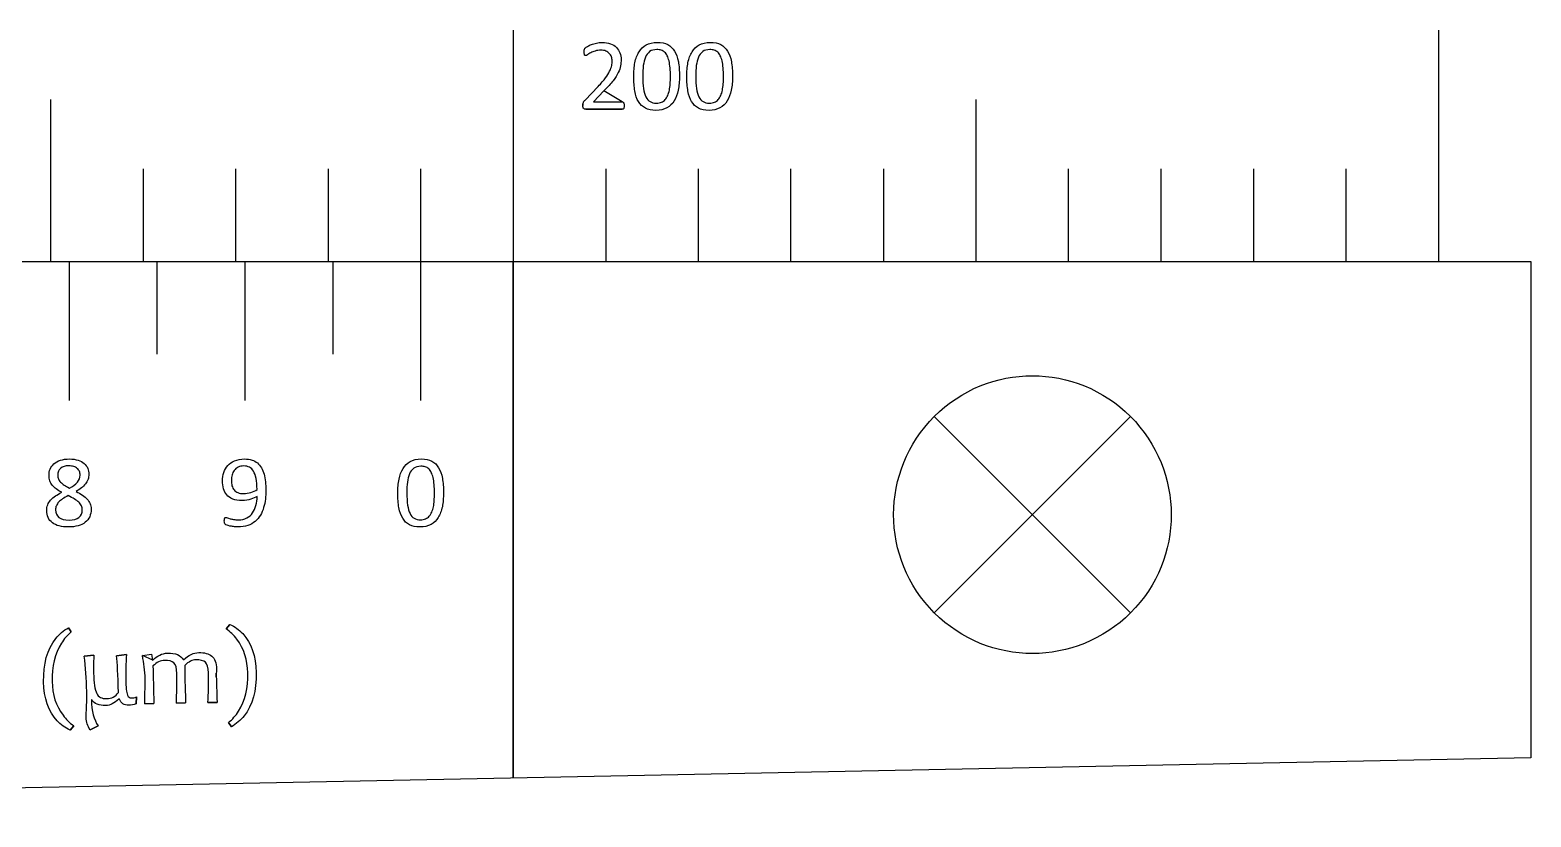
# Model space of a CAD drawing. Extents: x 4 to 55.2, y 4.1 to 17.7.
# Drawn here: x 29.25 to 55.2, y 4.07 to 17.67 of the extents above; entities that cross this region are included whole.
import ezdxf

# ---------------------------------------------------------------- set-up
doc = ezdxf.new("R2010")
doc.units = 0
doc.layers.get('0').update_dxf_attribs({"linetype": 'CONTINUOUS'})

msp = doc.modelspace()

# ---------------------------------------------------------------- linework, layer by layer
at = {"color": 7}
for points in [[(37.600467, 17.673884), (37.600467, 13.673384)], [(53.599644, 17.673884), (53.599644, 13.673384)], [(29.599467, 16.473311), (29.599467, 13.673384)], [(45.598644, 16.473311), (45.598644, 13.673384)], [(31.199667, 15.273867), (31.199667, 13.673384)], [(32.799867, 15.273867), (32.799867, 13.673384)], [(34.400067, 15.273867), (34.400067, 13.673384)], [(36.000267, 15.273867), (36.000267, 13.673384)], [(39.200667, 15.273867), (39.200667, 13.673384)], [(40.800867, 15.273867), (40.800867, 13.673384)], [(42.398244, 15.273867), (42.398244, 13.673384)], [(44.001267, 15.273867), (44.001267, 13.673384)], [(47.198844, 15.273867), (47.198844, 13.673384)], [(48.799044, 15.273867), (48.799044, 13.673384)], [(50.399244, 15.273867), (50.399244, 13.673384)], [(51.999444, 15.273867), (51.999444, 13.673384)], [(29.9212, 13.673384), (29.9212, 11.273367)], [(31.439556, 13.673384), (31.439556, 12.073749)], [(32.960733, 13.673384), (32.960733, 11.273367)], [(34.479089, 13.673384), (34.479089, 12.073749)], [(36.000267, 13.673384), (36.000267, 11.273367)]]:
    msp.add_lwpolyline(points, dxfattribs=at)
for points in [[(40.476311, 16.87576), (40.476311, 16.87576)], [(41.393533, 16.87576), (41.393533, 16.87576)], [(38.842244, 16.464562), (39.070844, 16.699371)], [(39.169622, 16.621196), (38.989, 16.432671), (39.485711, 16.432671)], [(40.321089, 16.864753), (40.321089, 16.864753)], [(41.238311, 16.864753), (41.238311, 16.864753)], [(38.805556, 16.368607), (38.805556, 16.40078)], [(39.519578, 16.367478), (39.519578, 16.367478)], [(39.485711, 16.303696), (38.856356, 16.303696)], [(55.199844, 5.098627), (3.999089, 4.074442), (3.999653, 13.673384), (55.200409, 13.673384), (55.200409, 5.098627), (55.199844, 5.098627)], [(37.600467, 13.673384), (37.600467, 4.746978), (37.600467, 13.673384)], [(30.113111, 9.981071), (30.113111, 9.981071)], [(33.1724, 9.735256), (33.1724, 9.735256)], [(33.3248, 9.718887), (33.3248, 9.718887)], [(36.240156, 9.6647), (36.240156, 9.6647)], [(36.395378, 9.675707), (36.395378, 9.675707)], [(30.1498, 9.380502), (30.1498, 9.380502)], [(30.3022, 9.395742), (30.3022, 9.395742)], [(29.912733, 7.345398), (29.957889, 7.272584)], [(32.636178, 7.32536), (32.698267, 7.402689)], [(30.183667, 6.854613), (30.350178, 6.869007)], [(30.742467, 6.860258), (30.914622, 6.881142)], [(31.188378, 6.863644), (31.3436, 6.888762), (31.360533, 6.782929), (31.369, 6.782929)], [(31.893933, 6.793089), (31.9024, 6.793089)], [(32.331378, 6.562513), (32.331378, 6.562513)], [(32.466844, 6.560256), (32.466844, 6.495344)], [(33.158289, 6.568158), (33.158289, 6.568158)], [(30.316311, 6.100516), (30.307844, 6.100516)], [(30.790444, 6.110676), (30.779156, 6.110676)], [(31.086778, 6.149058), (31.078311, 6.031089)], [(31.086778, 6.149058), (31.086778, 6.149058)], [(31.385933, 6.033347), (31.227889, 6.02996)], [(31.936267, 6.044353), (31.7754, 6.041249)], [(32.480956, 6.05536), (32.320089, 6.052256)], [(30.000222, 5.652064), (29.938133, 5.575864)], [(30.000222, 5.652064), (30.000222, 5.652064)], [(30.423556, 5.650936), (30.285267, 5.581509)], [(32.726489, 5.632027), (32.678511, 5.705969)]]:
    msp.add_lwpolyline(points, close=True, dxfattribs=at)
at = {"color": 5}
for points in [[(44.8818, 10.995378), (48.276933, 7.60222)], [(48.276933, 10.995378), (44.8818, 7.60222), (48.276933, 10.995378)], [(48.276933, 7.60222), (48.276933, 7.60222)]]:
    msp.add_lwpolyline(points, close=True, dxfattribs=at)
at = {"color": 7}
for points in [[(38.850711, 17.367391), (38.856356, 17.374164), (38.870467, 17.380656), (38.8874, 17.391662)], [(38.8874, 17.391662), (38.904333, 17.40154), (38.926911, 17.412829), (38.952311, 17.423836)], [(38.952311, 17.423836), (38.977711, 17.434842), (39.005933, 17.441333), (39.0398, 17.448953)], [(39.0398, 17.448953), (39.070844, 17.456856), (39.104711, 17.45996), (39.138578, 17.45996)], [(39.138578, 17.45996), (39.195022, 17.45996), (39.240178, 17.45234), (39.282511, 17.436818)], [(39.282511, 17.436818), (39.324844, 17.422707), (39.358711, 17.399564), (39.386933, 17.374164)], [(39.7764, 17.296836), (39.807444, 17.347636), (39.849778, 17.388558), (39.900578, 17.417062)], [(39.900578, 17.417062), (39.951378, 17.446978), (40.016289, 17.45996), (40.092489, 17.45996)], [(40.092489, 17.45996), (40.163044, 17.45996), (40.225133, 17.446978), (40.273111, 17.422707)], [(40.273111, 17.422707), (40.323911, 17.397307), (40.3606, 17.358642), (40.391644, 17.308971)], [(40.693622, 17.296836), (40.724667, 17.347636), (40.764178, 17.388558), (40.8178, 17.417062)], [(40.8178, 17.417062), (40.8686, 17.446978), (40.933511, 17.45996), (41.009711, 17.45996)], [(41.009711, 17.45996), (41.080267, 17.45996), (41.142356, 17.446978), (41.190333, 17.422707)], [(41.190333, 17.422707), (41.238311, 17.397307), (41.277822, 17.358642), (41.308867, 17.308971)], [(38.825311, 17.299093), (38.825311, 17.306996), (38.825311, 17.315744), (38.828133, 17.322236)], [(38.828133, 17.268331), (38.825311, 17.274822), (38.825311, 17.285829), (38.825311, 17.299093)], [(38.828133, 17.322236), (38.828133, 17.329009), (38.828133, 17.333242), (38.830956, 17.340016)], [(38.833778, 17.247447), (38.830956, 17.250551), (38.830956, 17.258453), (38.828133, 17.268331)], [(38.830956, 17.340016), (38.830956, 17.342273), (38.833778, 17.346507), (38.8366, 17.35328)], [(38.842244, 17.235311), (38.8366, 17.23644), (38.833778, 17.240673), (38.833778, 17.247447)], [(38.8366, 17.35328), (38.8366, 17.355256), (38.842244, 17.362029), (38.850711, 17.367391)], [(38.853533, 17.231924), (38.847889, 17.229667), (38.845067, 17.231924), (38.842244, 17.235311)], [(38.884578, 17.247447), (38.870467, 17.235311), (38.859178, 17.229667), (38.853533, 17.231924)], [(38.941022, 17.280467), (38.918444, 17.268331), (38.901511, 17.257324), (38.884578, 17.247447)], [(39.020044, 17.311229), (38.989, 17.30248), (38.9636, 17.291473), (38.941022, 17.280467)], [(39.118822, 17.32788), (39.082133, 17.326751), (39.048267, 17.321107), (39.020044, 17.311229)], [(39.203489, 17.311229), (39.178089, 17.321107), (39.149867, 17.326751), (39.118822, 17.32788)], [(39.262756, 17.270589), (39.245822, 17.286958), (39.226067, 17.30248), (39.203489, 17.311229)], [(39.299444, 17.212169), (39.290978, 17.234182), (39.279689, 17.252809), (39.262756, 17.270589)], [(39.313556, 17.140484), (39.310733, 17.164756), (39.307911, 17.187898), (39.299444, 17.212169)], [(39.305089, 17.058922), (39.307911, 17.086298), (39.310733, 17.115084), (39.313556, 17.140484)], [(39.386933, 17.374164), (39.412333, 17.344249), (39.432089, 17.314616), (39.4462, 17.279338)], [(39.4462, 17.279338), (39.460311, 17.24406), (39.465956, 17.204267), (39.468778, 17.164756)], [(39.468778, 17.164756), (39.465956, 17.128349), (39.463133, 17.091942), (39.457489, 17.056664)], [(39.705844, 17.10944), (39.719956, 17.182253), (39.742533, 17.245189), (39.7764, 17.296836)], [(39.886467, 17.204267), (39.869533, 17.163627), (39.858244, 17.115084), (39.849778, 17.058922)], [(39.959844, 17.30248), (39.9288, 17.27708), (39.9034, 17.245189), (39.886467, 17.204267)], [(40.084022, 17.337758), (40.033222, 17.3355), (39.990889, 17.325622), (39.959844, 17.30248)], [(40.160222, 17.326751), (40.134822, 17.332113), (40.109422, 17.3355), (40.084022, 17.337758)], [(40.219489, 17.291473), (40.202556, 17.305867), (40.1828, 17.318002), (40.160222, 17.326751)], [(40.264644, 17.228538), (40.253356, 17.252809), (40.236422, 17.272564), (40.219489, 17.291473)], [(40.295689, 17.139356), (40.287222, 17.173504), (40.275933, 17.203138), (40.264644, 17.228538)], [(40.312622, 17.018), (40.3098, 17.063156), (40.304156, 17.104078), (40.295689, 17.139356)], [(40.391644, 17.308971), (40.419867, 17.259582), (40.442444, 17.200033), (40.456556, 17.12722)], [(40.623067, 17.10944), (40.637178, 17.182253), (40.659756, 17.245189), (40.693622, 17.296836)], [(40.803689, 17.204267), (40.786756, 17.163627), (40.775467, 17.115084), (40.767, 17.058922)], [(40.877067, 17.30248), (40.846022, 17.27708), (40.820622, 17.245189), (40.803689, 17.204267)], [(41.001244, 17.337758), (40.950444, 17.3355), (40.908111, 17.325622), (40.877067, 17.30248)], [(41.077444, 17.326751), (41.054867, 17.332113), (41.026644, 17.3355), (41.001244, 17.337758)], [(41.136711, 17.291473), (41.119778, 17.305867), (41.0972, 17.318002), (41.077444, 17.326751)], [(41.181867, 17.228538), (41.170578, 17.252809), (41.153644, 17.272564), (41.136711, 17.291473)], [(41.212911, 17.139356), (41.204444, 17.173504), (41.193156, 17.203138), (41.181867, 17.228538)], [(41.229844, 17.018), (41.227022, 17.063156), (41.221378, 17.104078), (41.212911, 17.139356)], [(41.308867, 17.308971), (41.337089, 17.259582), (41.359667, 17.200033), (41.373778, 17.12722)], [(39.197844, 16.846127), (39.228889, 16.886767), (39.251467, 16.92656), (39.2684, 16.962967)], [(39.2684, 16.962967), (39.285333, 16.997116), (39.299444, 17.027878), (39.305089, 17.058922)], [(39.417978, 16.938696), (39.3954, 16.895516), (39.367178, 16.848384), (39.327667, 16.798713)], [(39.457489, 17.056664), (39.449022, 17.018), (39.437733, 16.979336), (39.417978, 16.938696)], [(39.686089, 16.870398), (39.686089, 16.956193), (39.691733, 17.036627), (39.705844, 17.10944)], [(39.849778, 17.058922), (39.844133, 17.002478), (39.841311, 16.944058), (39.841311, 16.882533)], [(39.841311, 16.882533), (39.841311, 16.796456), (39.844133, 16.722513), (39.8526, 16.662964)], [(40.321089, 16.864753), (40.321089, 16.922044), (40.318267, 16.973973), (40.312622, 17.018)], [(40.476311, 16.87576), (40.476311, 16.788836), (40.467844, 16.707273), (40.453733, 16.635589)], [(40.456556, 17.12722), (40.467844, 17.053278), (40.476311, 16.969458), (40.476311, 16.87576)], [(40.603311, 16.870398), (40.603311, 16.956193), (40.608956, 17.036627), (40.623067, 17.10944)], [(40.767, 17.058922), (40.761356, 17.002478), (40.758533, 16.944058), (40.758533, 16.882533)], [(40.758533, 16.882533), (40.758533, 16.796456), (40.761356, 16.722513), (40.769822, 16.662964)], [(41.238311, 16.864753), (41.238311, 16.922044), (41.235489, 16.973973), (41.229844, 17.018)], [(41.393533, 16.87576), (41.393533, 16.788836), (41.385067, 16.707273), (41.370956, 16.635589)], [(41.373778, 17.12722), (41.385067, 17.053278), (41.393533, 16.969458), (41.393533, 16.87576)], [(39.070844, 16.699371), (39.121644, 16.753558), (39.163978, 16.801818), (39.197844, 16.846127)], [(39.327667, 16.798713), (39.288156, 16.744527), (39.234533, 16.686107), (39.169622, 16.621196)], [(39.705844, 16.621196), (39.691733, 16.694009), (39.686089, 16.7767), (39.686089, 16.870398)], [(39.767933, 16.436904), (39.736889, 16.485447), (39.717133, 16.547253), (39.705844, 16.621196)], [(39.8526, 16.662964), (39.863889, 16.603416), (39.875178, 16.554873), (39.894933, 16.51762)], [(40.273111, 16.541891), (40.2844, 16.569267), (40.292867, 16.600311), (40.301333, 16.63446)], [(40.301333, 16.63446), (40.306978, 16.66748), (40.312622, 16.703887), (40.315444, 16.742551)], [(40.315444, 16.742551), (40.318267, 16.782062), (40.321089, 16.824113), (40.321089, 16.864753)], [(40.453733, 16.635589), (40.439622, 16.563904), (40.417044, 16.500969), (40.386, 16.44904)], [(40.623067, 16.621196), (40.608956, 16.694009), (40.603311, 16.7767), (40.603311, 16.870398)], [(40.685156, 16.436904), (40.654111, 16.485447), (40.634356, 16.547253), (40.623067, 16.621196)], [(40.769822, 16.662964), (40.781111, 16.603416), (40.7924, 16.554873), (40.812156, 16.51762)], [(41.190333, 16.541891), (41.201622, 16.569267), (41.210089, 16.600311), (41.218556, 16.63446)], [(41.218556, 16.63446), (41.2242, 16.66748), (41.229844, 16.703887), (41.232667, 16.742551)], [(41.232667, 16.742551), (41.235489, 16.782062), (41.238311, 16.824113), (41.238311, 16.864753)], [(41.370956, 16.635589), (41.356844, 16.563904), (41.334267, 16.500969), (41.303222, 16.44904)], [(38.805556, 16.40078), (38.805556, 16.4084), (38.808378, 16.414891), (38.814022, 16.423922)], [(38.808378, 16.335587), (38.805556, 16.344336), (38.805556, 16.355342), (38.805556, 16.368607)], [(38.814022, 16.423922), (38.814022, 16.428156), (38.819667, 16.436058), (38.825311, 16.443678)], [(38.825311, 16.443678), (38.828133, 16.44904), (38.833778, 16.458071), (38.842244, 16.464562)], [(39.485711, 16.432671), (39.491356, 16.432671), (39.494178, 16.429284), (39.499822, 16.427027)], [(39.499822, 16.427027), (39.502644, 16.423922), (39.505467, 16.421664), (39.511111, 16.414891)], [(39.511111, 16.414891), (39.513933, 16.410658), (39.516756, 16.402756), (39.516756, 16.395136)], [(39.516756, 16.395136), (39.516756, 16.388644), (39.519578, 16.377638), (39.519578, 16.367478)], [(39.519578, 16.367478), (39.519578, 16.356471), (39.516756, 16.347722), (39.516756, 16.340102)], [(39.886467, 16.323451), (39.838489, 16.34998), (39.798978, 16.387516), (39.767933, 16.436904)], [(39.894933, 16.51762), (39.914689, 16.481213), (39.937267, 16.452427), (39.968311, 16.436058)], [(39.968311, 16.436058), (39.996533, 16.418278), (40.033222, 16.410658), (40.078378, 16.411787)], [(40.078378, 16.411787), (40.109422, 16.410658), (40.140467, 16.414891), (40.165867, 16.425898)], [(40.165867, 16.425898), (40.188444, 16.436058), (40.211022, 16.451298), (40.227956, 16.471336)], [(40.227956, 16.471336), (40.244889, 16.49222), (40.259, 16.515362), (40.273111, 16.541891)], [(40.386, 16.44904), (40.352133, 16.397393), (40.3098, 16.355342), (40.259, 16.329096)], [(40.803689, 16.323451), (40.755711, 16.34998), (40.7162, 16.387516), (40.685156, 16.436904)], [(40.812156, 16.51762), (40.831911, 16.481213), (40.854489, 16.452427), (40.885533, 16.436058)], [(40.885533, 16.436058), (40.913756, 16.418278), (40.950444, 16.410658), (40.9956, 16.411787)], [(40.9956, 16.411787), (41.026644, 16.410658), (41.057689, 16.414891), (41.083089, 16.425898)], [(41.083089, 16.425898), (41.105667, 16.436058), (41.128244, 16.451298), (41.145178, 16.471336)], [(41.145178, 16.471336), (41.162111, 16.49222), (41.176222, 16.515362), (41.190333, 16.541891)], [(41.303222, 16.44904), (41.269356, 16.397393), (41.227022, 16.355342), (41.176222, 16.329096)], [(38.819667, 16.31696), (38.814022, 16.320064), (38.8112, 16.327967), (38.808378, 16.335587)], [(38.833778, 16.305953), (38.828133, 16.307929), (38.822489, 16.311316), (38.819667, 16.31696)], [(38.856356, 16.303696), (38.847889, 16.303696), (38.839422, 16.304824), (38.833778, 16.305953)], [(39.499822, 16.305953), (39.494178, 16.304824), (39.491356, 16.303696), (39.485711, 16.303696)], [(39.511111, 16.318089), (39.508289, 16.311316), (39.505467, 16.307929), (39.499822, 16.305953)], [(39.516756, 16.340102), (39.516756, 16.330224), (39.513933, 16.322322), (39.511111, 16.318089)], [(40.069911, 16.285916), (39.996533, 16.285916), (39.934444, 16.298051), (39.886467, 16.323451)], [(40.259, 16.329096), (40.205378, 16.29918), (40.143289, 16.285916), (40.069911, 16.285916)], [(40.987133, 16.285916), (40.913756, 16.285916), (40.851667, 16.298051), (40.803689, 16.323451)], [(41.176222, 16.329096), (41.125422, 16.29918), (41.060511, 16.285916), (40.987133, 16.285916)], [(29.593822, 10.086058), (29.607933, 10.121336), (29.630511, 10.14984), (29.658733, 10.177498)], [(29.658733, 10.177498), (29.689778, 10.202898), (29.723644, 10.223782), (29.771622, 10.238176)], [(29.771622, 10.238176), (29.816778, 10.252287), (29.867578, 10.261318), (29.929667, 10.261318)], [(29.918378, 10.143349), (29.853467, 10.14222), (29.805489, 10.126698), (29.771622, 10.09904)], [(30.000222, 10.132342), (29.974822, 10.137704), (29.949422, 10.14222), (29.918378, 10.143349)], [(29.929667, 10.261318), (29.986111, 10.261318), (30.034089, 10.252287), (30.076422, 10.239304)], [(30.062311, 10.09904), (30.045378, 10.112304), (30.025622, 10.123311), (30.000222, 10.132342)], [(30.076422, 10.239304), (30.118756, 10.22604), (30.155444, 10.206002), (30.183667, 10.18286)], [(30.183667, 10.18286), (30.209067, 10.158589), (30.228822, 10.132342), (30.242933, 10.09904)], [(32.596667, 10.026509), (32.610778, 10.072793), (32.633356, 10.111176), (32.6644, 10.146453)], [(32.6644, 10.146453), (32.695444, 10.179756), (32.734956, 10.207131), (32.782933, 10.229144)], [(32.782933, 10.229144), (32.830911, 10.250311), (32.890178, 10.261318), (32.957911, 10.261318)], [(32.9438, 10.141091), (32.904289, 10.138833), (32.870422, 10.132342), (32.845022, 10.120207)], [(33.039756, 10.119078), (33.011533, 10.132342), (32.980489, 10.138833), (32.9438, 10.141091)], [(32.957911, 10.261318), (33.003067, 10.261318), (33.0454, 10.253416), (33.084911, 10.242409)], [(33.084911, 10.242409), (33.1216, 10.229144), (33.149822, 10.213904), (33.178044, 10.191891)], [(33.178044, 10.191891), (33.206267, 10.16762), (33.228844, 10.141091), (33.245778, 10.1092)], [(35.695467, 10.097064), (35.726511, 10.147582), (35.768844, 10.189633), (35.819644, 10.217009)], [(35.819644, 10.217009), (35.873267, 10.246924), (35.935356, 10.261318), (36.011556, 10.261318)], [(36.003089, 10.136576), (35.952289, 10.135447), (35.912778, 10.12444), (35.881733, 10.101298)], [(36.079289, 10.125569), (36.056711, 10.132342), (36.031311, 10.135447), (36.003089, 10.136576)], [(36.011556, 10.261318), (36.084933, 10.261318), (36.1442, 10.248053), (36.195, 10.221524)], [(36.141378, 10.090291), (36.121622, 10.106942), (36.101867, 10.119078), (36.079289, 10.125569)], [(36.195, 10.221524), (36.242978, 10.196124), (36.282489, 10.158589), (36.310711, 10.1092)], [(29.574067, 9.973451), (29.574067, 10.013244), (29.579711, 10.05078), (29.593822, 10.086058)], [(29.588178, 9.885398), (29.576889, 9.910516), (29.574067, 9.94156), (29.574067, 9.973451)], [(29.630511, 9.808069), (29.610756, 9.831211), (29.596644, 9.856611), (29.588178, 9.885398)], [(29.771622, 10.09904), (29.740578, 10.070536), (29.723644, 10.029613), (29.723644, 9.981071)], [(29.723644, 9.981071), (29.723644, 9.957082), (29.726467, 9.935916), (29.734933, 9.918418)], [(29.734933, 9.918418), (29.7434, 9.897533), (29.754689, 9.877496), (29.774444, 9.862256)], [(30.099, 10.048522), (30.090533, 10.067149), (30.076422, 10.086058), (30.062311, 10.09904)], [(30.065133, 9.858869), (30.096178, 9.895276), (30.110289, 9.934787), (30.113111, 9.981071)], [(30.113111, 9.981071), (30.110289, 10.004496), (30.107467, 10.026509), (30.099, 10.048522)], [(30.248578, 9.909669), (30.237289, 9.879753), (30.223178, 9.854353), (30.203422, 9.830082)], [(30.242933, 10.09904), (30.254222, 10.06602), (30.262689, 10.031871), (30.262689, 9.995464)], [(30.262689, 9.995464), (30.262689, 9.965831), (30.257044, 9.934787), (30.248578, 9.909669)], [(32.574089, 9.88314), (32.574089, 9.932811), (32.582556, 9.980224), (32.596667, 10.026509)], [(32.591022, 9.747391), (32.579733, 9.789442), (32.574089, 9.83234), (32.574089, 9.88314)], [(32.7406, 9.984458), (32.732133, 9.954824), (32.726489, 9.92378), (32.726489, 9.895276)], [(32.726489, 9.895276), (32.726489, 9.858869), (32.729311, 9.826978), (32.737778, 9.798191)], [(32.777289, 10.062916), (32.760356, 10.039773), (32.746244, 10.014373), (32.7406, 9.984458)], [(32.845022, 10.120207), (32.8168, 10.105813), (32.794222, 10.086058), (32.777289, 10.062916)], [(33.110311, 10.05078), (33.090556, 10.080413), (33.067978, 10.103556), (33.039756, 10.119078)], [(33.155467, 9.924909), (33.144178, 9.976838), (33.130067, 10.017478), (33.110311, 10.05078)], [(33.1724, 9.735256), (33.169578, 9.809198), (33.163933, 9.873262), (33.155467, 9.924909)], [(33.245778, 10.1092), (33.265533, 10.075898), (33.282467, 10.039773), (33.293756, 9.99998)], [(33.293756, 9.99998), (33.305044, 9.957929), (33.313511, 9.913902), (33.316333, 9.867618)], [(33.316333, 9.867618), (33.321978, 9.820204), (33.3248, 9.770533), (33.3248, 9.718887)], [(35.605156, 9.671473), (35.605156, 9.756422), (35.6108, 9.837984), (35.627733, 9.909669)], [(35.627733, 9.909669), (35.639022, 9.9822), (35.664422, 10.044007), (35.695467, 10.097064)], [(35.805533, 10.004496), (35.7886, 9.962444), (35.777311, 9.913902), (35.771667, 9.859998)], [(35.881733, 10.101298), (35.847867, 10.077027), (35.825289, 10.044007), (35.805533, 10.004496)], [(36.183711, 10.028484), (36.172422, 10.052756), (36.155489, 10.073922), (36.141378, 10.090291)], [(36.214756, 9.938173), (36.206289, 9.972322), (36.197822, 10.003367), (36.183711, 10.028484)], [(36.234511, 9.817947), (36.228867, 9.863384), (36.223222, 9.902896), (36.214756, 9.938173)], [(36.310711, 10.1092), (36.341756, 10.060658), (36.361511, 9.99998), (36.375622, 9.926038)], [(36.375622, 9.926038), (36.389733, 9.853224), (36.395378, 9.769404), (36.395378, 9.675707)], [(29.602289, 9.550118), (29.624867, 9.576647), (29.650267, 9.600918), (29.684133, 9.621802)], [(29.698244, 9.743158), (29.672844, 9.761784), (29.647444, 9.783798), (29.630511, 9.808069)], [(29.684133, 9.621802), (29.715178, 9.643816), (29.751867, 9.6647), (29.7942, 9.685867)], [(29.7942, 9.685867), (29.757511, 9.702236), (29.726467, 9.721144), (29.698244, 9.743158)], [(29.774444, 9.862256), (29.791378, 9.842218), (29.811133, 9.825849), (29.836533, 9.809198)], [(29.907089, 9.627447), (29.8704, 9.607409), (29.836533, 9.589911), (29.808311, 9.571002)], [(29.836533, 9.809198), (29.861933, 9.7917), (29.892978, 9.776178), (29.926844, 9.757551)], [(30.011511, 9.569873), (29.983289, 9.588782), (29.9466, 9.60628), (29.907089, 9.627447)], [(29.926844, 9.757551), (29.986111, 9.788313), (30.031267, 9.820204), (30.065133, 9.858869)], [(30.135689, 9.760656), (30.107467, 9.738642), (30.076422, 9.718887), (30.042556, 9.699978)], [(30.042556, 9.699978), (30.082067, 9.677964), (30.118756, 9.65708), (30.152622, 9.637324)], [(30.203422, 9.830082), (30.183667, 9.804682), (30.161089, 9.78154), (30.135689, 9.760656)], [(30.152622, 9.637324), (30.186489, 9.615311), (30.214711, 9.592169), (30.234467, 9.567898)], [(32.647467, 9.640429), (32.622067, 9.670344), (32.602311, 9.706751), (32.591022, 9.747391)], [(32.751889, 9.569027), (32.706733, 9.586524), (32.672867, 9.609667), (32.647467, 9.640429)], [(32.737778, 9.798191), (32.746244, 9.768558), (32.757533, 9.744287), (32.774467, 9.725378)], [(32.774467, 9.725378), (32.7914, 9.705622), (32.813978, 9.688971), (32.839378, 9.679093)], [(32.839378, 9.679093), (32.864778, 9.666958), (32.898644, 9.662724), (32.935333, 9.662724)], [(32.935333, 9.662724), (32.980489, 9.662724), (33.022822, 9.668087), (33.065156, 9.683609)], [(33.175222, 9.614182), (33.141356, 9.594144), (33.104667, 9.578904), (33.062333, 9.56564)], [(33.065156, 9.683609), (33.104667, 9.695744), (33.141356, 9.712113), (33.1724, 9.735256)], [(33.152644, 9.459807), (33.163933, 9.508349), (33.1724, 9.558867), (33.175222, 9.614182)], [(33.3248, 9.718887), (33.3248, 9.668087), (33.321978, 9.617287), (33.316333, 9.567898)], [(35.624911, 9.420013), (35.6108, 9.493956), (35.605156, 9.576647), (35.605156, 9.671473)], [(35.771667, 9.859998), (35.7632, 9.803836), (35.760378, 9.744287), (35.760378, 9.68248)], [(35.760378, 9.68248), (35.760378, 9.595273), (35.766022, 9.52246), (35.774489, 9.463193)], [(36.240156, 9.6647), (36.240156, 9.722273), (36.237333, 9.772791), (36.234511, 9.817947)], [(36.234511, 9.543627), (36.237333, 9.582009), (36.240156, 9.62406), (36.240156, 9.6647)], [(36.395378, 9.675707), (36.395378, 9.588782), (36.386911, 9.508349), (36.375622, 9.436664)], [(29.534556, 9.369496), (29.534556, 9.403644), (29.5402, 9.437793), (29.551489, 9.467427)], [(29.559956, 9.249269), (29.543022, 9.284547), (29.534556, 9.322929), (29.534556, 9.369496)], [(29.551489, 9.467427), (29.562778, 9.497342), (29.579711, 9.524718), (29.602289, 9.550118)], [(29.701067, 9.454162), (29.689778, 9.432149), (29.686956, 9.407878), (29.686956, 9.382478)], [(29.686956, 9.382478), (29.686956, 9.325187), (29.706711, 9.282289), (29.746222, 9.250398)], [(29.740578, 9.51484), (29.723644, 9.496213), (29.709533, 9.475329), (29.701067, 9.454162)], [(29.808311, 9.571002), (29.780089, 9.553504), (29.757511, 9.533749), (29.740578, 9.51484)], [(30.087711, 9.51484), (30.067956, 9.53262), (30.042556, 9.551247), (30.011511, 9.569873)], [(30.132867, 9.453033), (30.1244, 9.475329), (30.107467, 9.496213), (30.087711, 9.51484)], [(30.090533, 9.251527), (30.130044, 9.283418), (30.1498, 9.324058), (30.1498, 9.380502)], [(30.1498, 9.380502), (30.1498, 9.40562), (30.144156, 9.43102), (30.132867, 9.453033)], [(30.234467, 9.567898), (30.257044, 9.542498), (30.273978, 9.51484), (30.285267, 9.487182)], [(30.3022, 9.395742), (30.3022, 9.345224), (30.293733, 9.300916), (30.2768, 9.263662)], [(30.285267, 9.487182), (30.296556, 9.459807), (30.3022, 9.427916), (30.3022, 9.395742)], [(32.912756, 9.544756), (32.847844, 9.543627), (32.794222, 9.551247), (32.751889, 9.569027)], [(33.062333, 9.56564), (33.017178, 9.548989), (32.9692, 9.543627), (32.912756, 9.544756)], [(33.093378, 9.330831), (33.1216, 9.367238), (33.138533, 9.409007), (33.152644, 9.459807)], [(33.285289, 9.4234), (33.274, 9.373729), (33.254244, 9.330831), (33.228844, 9.289909)], [(33.316333, 9.567898), (33.310689, 9.518227), (33.2994, 9.468556), (33.285289, 9.4234)], [(35.689822, 9.238262), (35.658778, 9.285676), (35.6362, 9.3472), (35.624911, 9.420013)], [(35.774489, 9.463193), (35.782956, 9.403644), (35.797067, 9.356231), (35.816822, 9.318696)], [(36.192178, 9.342967), (36.203467, 9.369496), (36.214756, 9.401387), (36.2204, 9.433278)], [(36.2204, 9.433278), (36.228867, 9.466298), (36.231689, 9.502704), (36.234511, 9.543627)], [(36.375622, 9.436664), (36.358689, 9.362722), (36.336111, 9.300916), (36.305067, 9.250398)], [(29.633333, 9.158676), (29.599467, 9.182947), (29.574067, 9.213991), (29.559956, 9.249269)], [(29.751867, 9.103642), (29.703889, 9.115778), (29.664378, 9.134404), (29.633333, 9.158676)], [(29.746222, 9.250398), (29.782911, 9.218224), (29.842178, 9.204113), (29.9212, 9.204113)], [(29.909911, 9.086144), (29.850644, 9.086144), (29.797022, 9.091507), (29.751867, 9.103642)], [(30.076422, 9.107029), (30.028444, 9.092636), (29.972, 9.086144), (29.909911, 9.086144)], [(29.9212, 9.204113), (29.994578, 9.204113), (30.051022, 9.219353), (30.090533, 9.251527)], [(30.2006, 9.167707), (30.166733, 9.13892), (30.1244, 9.120293), (30.076422, 9.107029)], [(30.2768, 9.263662), (30.257044, 9.224998), (30.231644, 9.191978), (30.2006, 9.167707)], [(32.605133, 9.191978), (32.605133, 9.204113), (32.605133, 9.21512), (32.607956, 9.221611)], [(32.610778, 9.155571), (32.605133, 9.163191), (32.605133, 9.177584), (32.605133, 9.191978)], [(32.607956, 9.221611), (32.607956, 9.229231), (32.610778, 9.236004), (32.6136, 9.239391)], [(32.622067, 9.133558), (32.616422, 9.137791), (32.6136, 9.144564), (32.610778, 9.155571)], [(32.6136, 9.239391), (32.6136, 9.242496), (32.616422, 9.247011), (32.619244, 9.249269)], [(32.619244, 9.249269), (32.622067, 9.250398), (32.627711, 9.250398), (32.633356, 9.250398)], [(32.653111, 9.118036), (32.636178, 9.122551), (32.627711, 9.127913), (32.622067, 9.133558)], [(32.633356, 9.250398), (32.636178, 9.250398), (32.647467, 9.24814), (32.658756, 9.243624)], [(32.701089, 9.102513), (32.681333, 9.108158), (32.6644, 9.111262), (32.653111, 9.118036)], [(32.658756, 9.243624), (32.670044, 9.239391), (32.684156, 9.233747), (32.703911, 9.229231)], [(32.763178, 9.091507), (32.7406, 9.096022), (32.718022, 9.09828), (32.701089, 9.102513)], [(32.703911, 9.229231), (32.720844, 9.224998), (32.743422, 9.219353), (32.766, 9.21512)], [(32.839378, 9.086144), (32.811156, 9.086144), (32.788578, 9.08812), (32.763178, 9.091507)], [(32.766, 9.21512), (32.7914, 9.211733), (32.8168, 9.208347), (32.847844, 9.208347)], [(33.011533, 9.111262), (32.960733, 9.094893), (32.901467, 9.086144), (32.839378, 9.086144)], [(32.847844, 9.208347), (32.904289, 9.208347), (32.952267, 9.219353), (32.9946, 9.241367)], [(32.9946, 9.241367), (33.034111, 9.263662), (33.067978, 9.292167), (33.093378, 9.330831)], [(33.141356, 9.182947), (33.104667, 9.153313), (33.059511, 9.127913), (33.011533, 9.111262)], [(33.228844, 9.289909), (33.206267, 9.249269), (33.175222, 9.213991), (33.141356, 9.182947)], [(35.805533, 9.123398), (35.757556, 9.148798), (35.718044, 9.186333), (35.689822, 9.238262)], [(35.988978, 9.086144), (35.9156, 9.086144), (35.856333, 9.09828), (35.805533, 9.123398)], [(35.816822, 9.318696), (35.833756, 9.280031), (35.856333, 9.252373), (35.887378, 9.237133)], [(35.887378, 9.237133), (35.918422, 9.218224), (35.955111, 9.209476), (35.997444, 9.211733)], [(36.180889, 9.127913), (36.127267, 9.099127), (36.062356, 9.086144), (35.988978, 9.086144)], [(35.997444, 9.211733), (36.028489, 9.209476), (36.059533, 9.21512), (36.084933, 9.227256)], [(36.084933, 9.227256), (36.107511, 9.237133), (36.130089, 9.251527), (36.149844, 9.272411)], [(36.149844, 9.272411), (36.166778, 9.291038), (36.180889, 9.31418), (36.192178, 9.342967)], [(36.305067, 9.250398), (36.2712, 9.196211), (36.231689, 9.1567), (36.180889, 9.127913)], [(29.689778, 7.158002), (29.751867, 7.23392), (29.825244, 7.297984), (29.912733, 7.345398)], [(29.957889, 7.272584), (29.890156, 7.216422), (29.833711, 7.1501), (29.788556, 7.07644)], [(32.822444, 7.145867), (32.768822, 7.215293), (32.706733, 7.274842), (32.636178, 7.32536)], [(32.698267, 7.402689), (32.785756, 7.362896), (32.859133, 7.31012), (32.924044, 7.242669)], [(29.480933, 6.410396), (29.472467, 6.720276), (29.543022, 6.968349), (29.689778, 7.158002)], [(29.788556, 7.07644), (29.675667, 6.895536), (29.619222, 6.67512), (29.627689, 6.414911)], [(33.011533, 6.563642), (33.005889, 6.787444), (32.9438, 6.981613), (32.822444, 7.145867)], [(32.924044, 7.242669), (33.073622, 7.078416), (33.149822, 6.853484), (33.158289, 6.568158)], [(30.226, 6.242756), (30.223178, 6.463453), (30.206244, 6.667218), (30.183667, 6.854613)], [(30.350178, 6.869007), (30.344533, 6.790831), (30.341711, 6.687256), (30.344533, 6.561384)], [(30.773511, 6.225258), (30.765044, 6.530622), (30.756578, 6.742289), (30.742467, 6.860258)], [(30.914622, 6.881142), (30.903333, 6.726767), (30.897689, 6.582551), (30.903333, 6.44906)], [(31.236356, 6.464582), (31.230711, 6.601178), (31.2166, 6.73354), (31.188378, 6.863644)], [(31.369, 6.782929), (31.442378, 6.862516), (31.527044, 6.902027), (31.623, 6.905413)], [(31.575022, 6.780953), (31.501644, 6.778696), (31.433911, 6.745676), (31.371822, 6.683869)], [(31.733067, 6.736644), (31.6992, 6.767689), (31.645578, 6.780953), (31.575022, 6.780953)], [(31.623, 6.905413), (31.761289, 6.9088), (31.8516, 6.870136), (31.893933, 6.793089)], [(31.9024, 6.793089), (31.987067, 6.873522), (32.074556, 6.913033), (32.164867, 6.91642)], [(32.114067, 6.79196), (32.051978, 6.789702), (31.987067, 6.757811), (31.922156, 6.693747)], [(32.277756, 6.747651), (32.243889, 6.777567), (32.190267, 6.79196), (32.114067, 6.79196)], [(32.164867, 6.91642), (32.260822, 6.91642), (32.3342, 6.897793), (32.387822, 6.854613)], [(32.387822, 6.854613), (32.438622, 6.813973), (32.466844, 6.736644), (32.469667, 6.627707)], [(30.344533, 6.561384), (30.347356, 6.389511), (30.364289, 6.272671), (30.398156, 6.209736)], [(31.371822, 6.683869), (31.374644, 6.497602), (31.380289, 6.279162), (31.385933, 6.033347)], [(31.783867, 6.551507), (31.783867, 6.645204), (31.764111, 6.70814), (31.733067, 6.736644)], [(31.7754, 6.041249), (31.783867, 6.208607), (31.789511, 6.379633), (31.783867, 6.551507)], [(31.922156, 6.693747), (31.919333, 6.622062), (31.922156, 6.551507), (31.922156, 6.484338)], [(32.331378, 6.562513), (32.328556, 6.655082), (32.3088, 6.716889), (32.277756, 6.747651)], [(32.320089, 6.052256), (32.331378, 6.205502), (32.3342, 6.375118), (32.331378, 6.562513)], [(32.469667, 6.627707), (32.469667, 6.6167), (32.466844, 6.593558), (32.466844, 6.560256)], [(32.466844, 6.495344), (32.469667, 6.394873), (32.472489, 6.249529), (32.480956, 6.05536)], [(32.850667, 5.900138), (32.963556, 6.084147), (33.017178, 6.303433), (33.011533, 6.563642)], [(33.158289, 6.568158), (33.161111, 6.257149), (33.093378, 6.009076), (32.946622, 5.820551)], [(29.715178, 5.734756), (29.562778, 5.899009), (29.486578, 6.12394), (29.480933, 6.410396)], [(29.627689, 6.414911), (29.630511, 6.191109), (29.6926, 5.995811), (29.816778, 5.831558)], [(30.223178, 5.995811), (30.226, 6.09854), (30.228822, 6.180102), (30.226, 6.242756)], [(30.903333, 6.44906), (30.903333, 6.313311), (30.9118, 6.225258), (30.931556, 6.181231)], [(31.227889, 6.02996), (31.233533, 6.228644), (31.236356, 6.373989), (31.236356, 6.464582)], [(31.922156, 6.484338), (31.924978, 6.383867), (31.930622, 6.239651), (31.936267, 6.044353)], [(30.217533, 5.792047), (30.217533, 5.827324), (30.217533, 5.895622), (30.223178, 5.995811)], [(30.307844, 6.100516), (30.310667, 5.903242), (30.350178, 5.754511), (30.423556, 5.650936)], [(30.553378, 5.998069), (30.437667, 5.99694), (30.358644, 6.02996), (30.316311, 6.100516)], [(30.398156, 6.209736), (30.4292, 6.147082), (30.485644, 6.117167), (30.570311, 6.120553)], [(30.779156, 6.110676), (30.705778, 6.037862), (30.6324, 6.001456), (30.553378, 5.998069)], [(30.570311, 6.120553), (30.654978, 6.121682), (30.722711, 6.155831), (30.773511, 6.225258)], [(30.954133, 6.005971), (30.869467, 6.004842), (30.815844, 6.04012), (30.790444, 6.110676)], [(30.931556, 6.181231), (30.945667, 6.145953), (30.968244, 6.129302), (31.002111, 6.13156)], [(31.078311, 6.031089), (31.035978, 6.015849), (30.993644, 6.006818), (30.954133, 6.005971)], [(31.002111, 6.13156), (31.027511, 6.129302), (31.055733, 6.135793), (31.086778, 6.149058)], [(29.938133, 5.575864), (29.850644, 5.615658), (29.774444, 5.667304), (29.715178, 5.734756)], [(29.816778, 5.831558), (29.842178, 5.79628), (29.8704, 5.764389), (29.901444, 5.734756)], [(29.901444, 5.734756), (29.929667, 5.705969), (29.963533, 5.678311), (30.000222, 5.652064)], [(30.285267, 5.581509), (30.240111, 5.645291), (30.217533, 5.714718), (30.217533, 5.792047)], [(32.678511, 5.705969), (32.746244, 5.761002), (32.802689, 5.827324), (32.850667, 5.900138)], [(32.946622, 5.820551), (32.884533, 5.744633), (32.811156, 5.680569), (32.726489, 5.632027)]]:
    msp.add_open_spline(points, degree=3, dxfattribs=at)
at = {"color": 5}
for points in [[(44.8818, 10.995378), (45.818778, 11.933484), (47.337133, 11.933484), (48.274111, 10.995378)], [(44.8818, 7.60222), (43.944822, 8.539198), (43.944822, 10.0584), (44.8818, 10.995378)], [(48.274111, 10.995378), (49.213911, 10.0584), (49.213911, 8.539198), (48.276933, 7.60222)], [(48.276933, 7.60222), (47.337133, 6.664113), (45.818778, 6.664113), (44.8818, 7.60222)]]:
    msp.add_open_spline(points, degree=3, dxfattribs=at)

doc.saveas('drawing.dxf')
